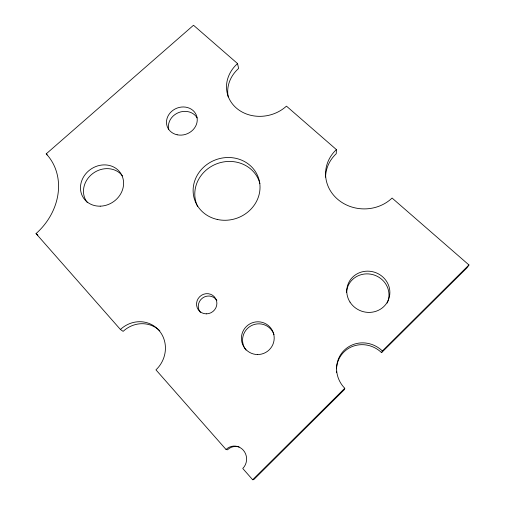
<?xml version="1.0" encoding="UTF-8"?>
<svg xmlns="http://www.w3.org/2000/svg" width="505" height="505" viewBox="0 0 505 505"><rect width="100%" height="100%" fill="white"/><g stroke="black" fill="none" stroke-linecap="round" stroke-linejoin="round"><path stroke-width="0.76" d="M159.814 330.826A28.211 26.462 -56.9 0 0 123.125 331.362L120.411 329.475L36.038 233.607A60.972 51.964 -40.6 0 0 46.214 153.867L193.51 25.25L237.552 63.579A35.577 31.089 -13.4 0 0 236.315 108.013A35.577 31.089 -13.4 0 0 286.455 106.138L336.399 149.6L336.254 153.697A37.995 34.523 1.6 0 0 325.573 177.129M336.399 149.6A38.5 34.908 1.4 0 0 337.479 199.128A38.5 34.908 1.4 0 0 392.076 198.055L468.962 264.961L382.367 350.956A27.712 26.481 39.9 0 0 344.132 350.35A27.712 26.481 39.9 0 0 344.776 388.282L344.505 389.469L253.725 479.636L252.67 479.75L242.747 468.47A12.941 12.234 87.9 0 0 243.315 450.201A12.941 12.234 87.9 0 0 226.038 449.488L155.957 369.862A28.596 26.79 -56.5 0 0 158.873 330.283A28.596 26.79 -56.5 0 0 120.411 329.475M336.469 368.865A27.333 26.115 40.4 0 1 353.147 346.203A27.333 26.115 40.4 0 1 381.565 352.654L382.367 350.956M468.962 264.961L466.986 267.808L381.565 352.654M252.67 479.75L344.776 388.282M226.038 449.488L227.452 449.81A12.758 12.063 87.6 0 1 239.136 446.982M36.038 233.607L37.837 235.09M46.214 153.867L47.167 154.953M237.552 63.579L238.6 68.453A35.148 30.792 -13.3 0 0 228.228 96.941M336.57 372.696A27.333 26.115 40.4 0 1 336.463 371.156M87.27 202.461A22.056 19.626 -34.3 0 1 92.775 173.531A22.056 19.626 -34.3 0 1 122.494 175.923M197.695 206.652A33.324 30.742 -19.7 0 1 217.049 163.677A33.324 30.742 -19.7 0 1 259.905 183.536M246.03 350.085A16.223 16.11 -43 0 1 250.96 325.864A16.223 16.11 -43 0 1 274.007 334.594M346.512 292.395A21.362 20.257 18.4 0 1 372.753 274.606A21.362 20.257 18.4 0 1 387.158 303.095M200.422 312.456A10.195 9.829 -40 0 1 202.555 298.007A10.195 9.829 -40 0 1 216.872 300.481M168.695 129.211A15.453 13.673 -22.5 0 1 178.6 112.583A15.453 13.673 -22.5 0 1 197.133 117.886M100.217 206.173A22.334 19.821 -34.2 0 0 121.56 174.743A22.334 19.821 -34.2 0 0 84.329 175.689A22.334 19.821 -34.2 0 0 100.217 206.173M217.226 219.448A33.747 31.07 -19.7 0 0 259.065 179.831A33.747 31.07 -19.7 0 0 203.427 167.401A33.747 31.07 -19.7 0 0 217.226 219.448M257.55 354.542A16.444 16.318 -40.8 0 0 272.126 330.093A16.444 16.318 -40.8 0 0 243.738 329.866A16.444 16.318 -40.8 0 0 257.55 354.542M349.997 302.085A21.658 20.516 17.9 0 0 387.31 302.11A21.658 20.516 17.9 0 0 367.659 271.153A21.658 20.516 17.9 0 0 349.997 302.085M206.299 313.851A10.334 9.942 -39.6 0 0 215.736 298.733A10.334 9.942 -39.6 0 0 198.124 298.657A10.334 9.942 -39.6 0 0 206.299 313.851M177.141 134.785A15.642 13.805 -22.5 0 0 196.906 116.882A15.642 13.805 -22.5 0 0 171.548 111.466A15.642 13.805 -22.5 0 0 177.141 134.785"/></g></svg>
